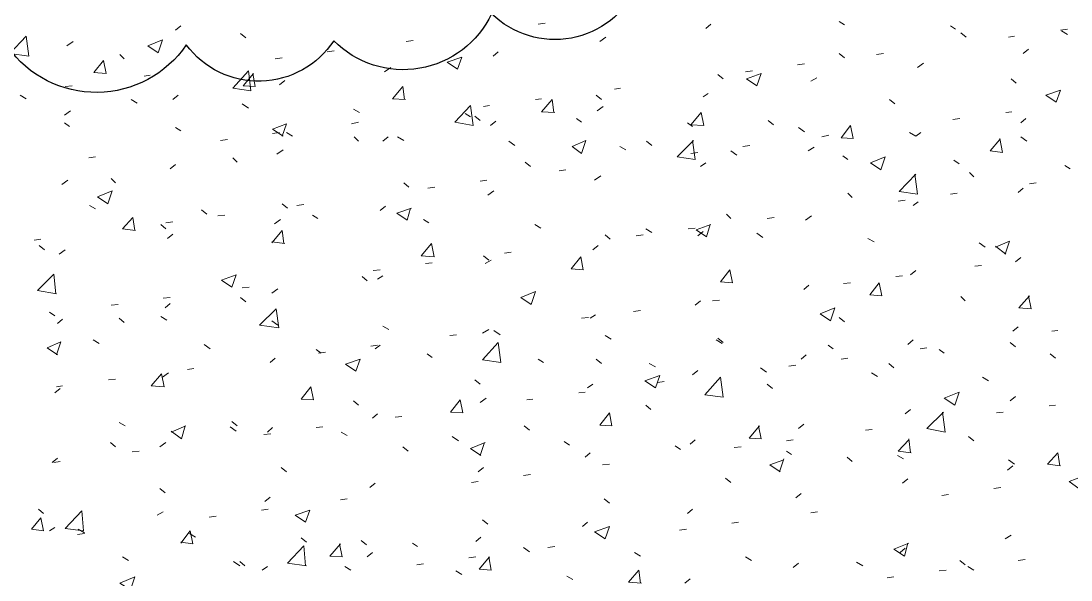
# Model space of a CAD drawing. Header units: inches. Extents: x -257 to 21868, y -296 to 108.
# Drawn here: x 220.97 to 229.1, y 13.02 to 17.34 of the extents above; entities that cross this region are included whole.
import ezdxf

# ---------------------------------------------------------------- set-up
doc = ezdxf.new("R2010")
doc.units = ezdxf.units.IN
doc.header["$MEASUREMENT"] = 0
doc.layers.add('NSE-By_Others', color=8, linetype='Continuous', lineweight=0)

msp = doc.modelspace()

# ---------------------------------------------------------------- linework, layer by layer
msp.add_lwpolyline([(229.27819, 18.44569, -0.5205671), (227.99134, 18.31704, -0.5205671), (227.99134, 18.31704, -0.5205671), (226.89751, 17.94717, -0.5205671), (226.89751, 17.94717, -0.5205671), (225.73936, 17.60947, -0.5205671), (225.73936, 17.60947, -0.5205671), (224.61337, 17.4004, -0.5205671), (224.61337, 17.4004, -0.5205671), (223.39087, 17.19134, -0.5205671), (223.39087, 17.19134, -0.5205671), (222.24877, 17.15918, -0.5205671), (222.24877, 17.15918, -0.5205671), (220.86541, 17.1431, -0.5205671)], format="xyb")
at = {"layer": 'NSE-By_Others'}
for points in [[(224.97395, 17.32049), (225.02771, 17.32722)], [(227.30594, 17.34066), (227.34626, 17.31377)], [(222.16481, 17.27345), (222.20513, 17.30705)], [(222.66884, 17.24657), (222.70916, 17.21297)], [(226.27099, 17.28689), (226.31131, 17.32049)], [(228.16615, 17.30705), (228.20647, 17.28017)], [(228.2468, 17.25329), (228.28712, 17.21969)], [(229.01965, 17.27345), (229.07341, 17.28017)], [(229.02637, 17.26673), (229.07341, 17.23985)], [(221.32475, 17.15248), (221.3718, 17.18609)], [(223.95244, 17.18609), (224.0062, 17.19281)], [(225.4511, 17.18609), (225.49814, 17.21969)], [(228.61642, 17.21969), (228.66346, 17.22641)], [(221.7347, 17.08528), (221.7683, 17.05168)], [(223.34088, 17.10544), (223.39465, 17.11216)], [(224.62448, 17.07184), (224.66481, 17.10544)], [(227.30594, 17.092), (227.34626, 17.0584)], [(227.59491, 17.08528), (227.64868, 17.092)], [(228.73067, 17.092), (228.77099, 17.1256)], [(222.93766, 17.05168), (222.99142, 17.0584)], [(226.98336, 17.00463), (227.03712, 17.01136)], [(227.91077, 16.98447), (227.95782, 17.01808)], [(221.92287, 16.91727), (221.96991, 16.92399)], [(222.76293, 16.93743), (222.78309, 16.83662), (222.689, 16.84334), (222.76965, 16.93743)], [(223.78443, 16.95087), (223.83147, 16.98447)], [(226.36508, 16.93071), (226.4054, 16.89711)], [(226.58013, 16.95087), (226.63389, 16.95759)], [(221.31131, 16.83662), (221.36508, 16.84334)], [(222.97126, 16.85006), (223.01158, 16.88367)], [(223.94572, 16.73582), (223.84491, 16.74254), (223.92556, 16.83662), (223.939, 16.73582)], [(227.08416, 16.87695), (227.1312, 16.90383)], [(228.63658, 16.89711), (228.6769, 16.86351)], [(220.96185, 16.76942), (221.00889, 16.74254)], [(222.14465, 16.73582), (222.18497, 16.76942)], [(225.42422, 16.76942), (225.46454, 16.73582)], [(225.56534, 16.81646), (225.61239, 16.82318)], [(226.25083, 16.75598), (226.29115, 16.78286)], [(221.82206, 16.73582), (221.86911, 16.70894)], [(222.68228, 16.70222), (222.72932, 16.66861)], [(224.55056, 16.68205), (224.5976, 16.68877)], [(224.95379, 16.73582), (225.00083, 16.74254)], [(225.10163, 16.63501), (225.00083, 16.64173), (225.08147, 16.73582), (225.09491, 16.63501)], [(225.43094, 16.64845), (225.47798, 16.68205)], [(227.69572, 16.73582), (227.73604, 16.70222)], [(221.30459, 16.61485), (221.35163, 16.64845)], [(223.5425, 16.66189), (223.58954, 16.63501)], [(224.40943, 16.62829), (224.44975, 16.60141)], [(224.48336, 16.60813), (224.52368, 16.57453)], [(228.59626, 16.63501), (228.6433, 16.64173)], [(221.30459, 16.55437), (221.34491, 16.52748)], [(222.16481, 16.52076), (222.20513, 16.49388)], [(222.99814, 16.45356), (222.9175, 16.50732), (223.02502, 16.54765), (222.99142, 16.45356)], [(223.52905, 16.54765), (223.58282, 16.56109)], [(224.60432, 16.5342), (224.64465, 16.56781)], [(225.26965, 16.58797), (225.30997, 16.56109)], [(226.12986, 16.55437), (226.17018, 16.52748)], [(226.75486, 16.57453), (226.79518, 16.54093)], [(226.99008, 16.52076), (227.03712, 16.48716)], [(228.18631, 16.58125), (228.24008, 16.58797)], [(228.71051, 16.55437), (228.75083, 16.58797)], [(222.51427, 16.41996), (222.56803, 16.42668)], [(222.9175, 16.47372), (222.97126, 16.48044)], [(223.02502, 16.48044), (223.07206, 16.45356)], [(223.54922, 16.44684), (223.58282, 16.41324)], [(223.77099, 16.41324), (223.81131, 16.44684)], [(223.88524, 16.44684), (223.93228, 16.41996)], [(227.17153, 16.44684), (227.22529, 16.46028)], [(227.85029, 16.48044), (227.89733, 16.45356), (227.93766, 16.48044)], [(228.54922, 16.4334), (228.56938, 16.32587), (228.47529, 16.33931), (228.54922, 16.42668)], [(228.71051, 16.44684), (228.75755, 16.41324)], [(222.9511, 16.31243), (222.99814, 16.34603)], [(224.74545, 16.41324), (224.7925, 16.37963)], [(225.60567, 16.37291), (225.65271, 16.34603)], [(225.814, 16.41324), (225.85432, 16.37963)], [(226.17018, 16.41996), (226.19034, 16.27211), (226.04922, 16.29227), (226.1769, 16.41996)], [(226.55997, 16.37291), (226.61373, 16.37963)], [(227.064, 16.33931), (227.11104, 16.36619)], [(221.49276, 16.28555), (221.54653, 16.29227)], [(222.60836, 16.28555), (222.64196, 16.25195)], [(226.15674, 16.31915), (226.21051, 16.32587)], [(226.46588, 16.33931), (226.51293, 16.30571)], [(227.33282, 16.29899), (227.37314, 16.27211)], [(228.19303, 16.26539), (228.23336, 16.23851)], [(222.12448, 16.19818), (222.16481, 16.23179)], [(224.87314, 16.25195), (224.91346, 16.21834)], [(225.13524, 16.18474), (225.189, 16.19146)], [(226.23067, 16.21834), (226.27099, 16.24523)], [(229.05325, 16.22506), (229.09357, 16.19818)], [(221.28443, 16.07722), (221.33147, 16.11082)], [(221.6675, 16.12426), (221.7011, 16.09066)], [(224.52368, 16.1041), (224.57744, 16.11082)], [(225.41077, 16.11082), (225.45782, 16.14442)], [(227.89061, 16.15786), (227.91077, 16.00329), (227.76965, 16.02345), (227.89733, 16.15786)], [(228.314, 16.1713), (228.3476, 16.1377)], [(223.93228, 16.09066), (223.9726, 16.05705)], [(224.12045, 16.05033), (224.17422, 16.05705)], [(224.58416, 15.99657), (224.6312, 16.03017)], [(228.69034, 16.01673), (228.73067, 16.05033)], [(228.77771, 16.08394), (228.83147, 16.09066)], [(227.37314, 16.01001), (227.40674, 15.97641)], [(227.76293, 15.94953), (227.81669, 15.95625)], [(227.87717, 15.91593), (227.9175, 15.94281)], [(228.16615, 16.00329), (228.21991, 16.01001)], [(221.49948, 15.91593), (221.54653, 15.88904)], [(222.36642, 15.88232), (222.40674, 15.84872)], [(222.99142, 15.92937), (223.03174, 15.89576)], [(223.10567, 15.91593), (223.15943, 15.92265)], [(223.75083, 15.8756), (223.79115, 15.9092)], [(223.98604, 15.89576), (223.95916, 15.80168), (223.87852, 15.85544), (223.99276, 15.89576)], [(221.85567, 15.72103), (221.75486, 15.73447), (221.83551, 15.82184), (221.84895, 15.72103)], [(222.09088, 15.78152), (222.14465, 15.78824)], [(222.49411, 15.83528), (222.54787, 15.842)], [(222.93094, 15.7748), (222.97798, 15.8084)], [(223.22663, 15.842), (223.26696, 15.81512)], [(224.08685, 15.8084), (224.12717, 15.78152)], [(226.43228, 15.84872), (226.46588, 15.81512)], [(226.74814, 15.81512), (226.8019, 15.82184)], [(227.04384, 15.80168), (227.09088, 15.83528)], [(222.05056, 15.76808), (222.09088, 15.73447)], [(222.91077, 15.62695), (222.99142, 15.72103), (223.00486, 15.62023)], [(224.94706, 15.76808), (224.99411, 15.74119)], [(225.80728, 15.73447), (225.85432, 15.70759)], [(226.13658, 15.73447), (226.19034, 15.74119)], [(226.30459, 15.76808), (226.27771, 15.67399), (226.19706, 15.72775), (226.31131, 15.76808)], [(226.21051, 15.68071), (226.25083, 15.71431)], [(226.6675, 15.70087), (226.71454, 15.66727)], [(221.06938, 15.64711), (221.12314, 15.65383)], [(222.10432, 15.66055), (222.14465, 15.69415)], [(222.91077, 15.63367), (223.01158, 15.62023)], [(225.49142, 15.68743), (225.53174, 15.65383)], [(225.73336, 15.68071), (225.78712, 15.68743)], [(227.52771, 15.66055), (227.57475, 15.63367)], [(228.38793, 15.62695), (228.43497, 15.59334)], [(228.51561, 15.59334), (228.62314, 15.64039), (228.58954, 15.53958)], [(221.1097, 15.60679), (221.15002, 15.57318)], [(221.26427, 15.53958), (221.31131, 15.57318)], [(224.71185, 15.5463), (224.76561, 15.55302)], [(225.39733, 15.57318), (225.43766, 15.60679)], [(228.51561, 15.60006), (228.59626, 15.53958)], [(224.10029, 15.46566), (224.15405, 15.47238)], [(224.55056, 15.52614), (224.59088, 15.49254)], [(224.564, 15.46566), (224.61104, 15.49254)], [(228.35432, 15.44549), (228.40809, 15.45222)], [(228.67018, 15.4791), (228.71051, 15.5127)], [(221.24411, 15.23044), (221.09626, 15.25732), (221.22395, 15.38501), (221.23739, 15.23044)], [(223.69706, 15.41189), (223.75083, 15.41861)], [(223.73067, 15.34469), (223.77099, 15.37157)], [(227.74276, 15.36485), (227.79653, 15.37157)], [(227.85701, 15.37829), (227.89733, 15.41189)], [(223.6097, 15.36485), (223.65002, 15.33125)], [(227.0304, 15.26404), (227.07072, 15.29765)], [(227.33954, 15.31109), (227.3933, 15.31781)], [(222.68228, 15.27748), (222.73604, 15.2842)], [(222.91077, 15.23716), (222.95782, 15.27076)], [(228.2468, 15.21028), (228.2804, 15.17668)], [(228.77099, 15.217), (228.79115, 15.11619), (228.69706, 15.12291), (228.77771, 15.217)], [(221.6675, 15.14308), (221.72126, 15.1498)], [(222.07072, 15.19684), (222.12448, 15.20356)], [(222.08416, 15.12291), (222.12448, 15.15652)], [(222.66884, 15.20356), (222.70916, 15.16996)], [(226.19034, 15.14308), (226.23067, 15.17668)], [(226.32475, 15.17668), (226.37852, 15.1834)], [(221.19034, 15.08931), (221.23067, 15.06243)], [(222.05056, 15.05571), (222.0976, 15.02883)], [(225.30997, 15.04227), (225.36373, 15.04899)], [(225.37717, 15.04227), (225.4175, 15.06915)], [(225.71319, 15.09603), (225.76696, 15.10275)], [(227.30594, 15.04899), (227.34626, 15.01539)], [(221.25083, 15.00195), (221.29115, 15.03555)], [(221.72798, 15.04227), (221.7683, 15.00867)], [(222.91077, 15.02211), (222.95782, 14.98851)], [(223.77099, 14.98179), (223.81803, 14.9549)], [(228.65002, 14.94146), (228.69034, 14.97506)], [(224.28846, 14.90786), (224.34223, 14.91458)], [(224.54384, 14.92802), (224.59088, 14.9549)], [(224.6312, 14.94818), (224.67825, 14.91458)], [(225.49142, 14.90786), (225.53846, 14.88098)], [(226.36508, 14.8877), (226.4054, 14.8541)], [(228.95244, 14.94146), (228.99948, 14.94818)], [(221.25083, 14.76001), (221.17018, 14.81377), (221.27771, 14.86082), (221.24411, 14.76001)], [(221.52637, 14.87426), (221.57341, 14.84738)], [(222.38658, 14.84066), (222.43362, 14.80705)], [(223.25352, 14.80033), (223.29384, 14.77345)], [(223.6769, 14.82722), (223.73067, 14.83394)], [(223.71051, 14.80705), (223.75083, 14.83394)], [(226.35163, 14.87426), (226.39868, 14.84738)], [(227.21857, 14.83394), (227.25889, 14.80705)], [(227.83685, 14.84066), (227.87717, 14.87426)], [(227.93094, 14.80705), (227.9847, 14.81377)], [(228.07879, 14.80033), (228.11911, 14.77345)], [(228.62986, 14.8541), (228.67018, 14.82049)], [(222.89733, 14.69953), (222.93766, 14.73313)], [(223.27368, 14.77345), (223.32744, 14.78017)], [(224.11373, 14.76673), (224.15405, 14.73985)], [(224.97395, 14.72641), (225.01427, 14.69953)], [(225.42422, 14.72641), (225.46454, 14.69281)], [(227.01024, 14.72641), (227.05056, 14.76001)], [(227.31938, 14.72641), (227.37314, 14.73313)], [(228.939, 14.76673), (228.97932, 14.73313)], [(222.25889, 14.64576), (222.30594, 14.65248)], [(225.83416, 14.69281), (225.8812, 14.66593)], [(226.17018, 14.60544), (226.21051, 14.63904)], [(226.69438, 14.6592), (226.74142, 14.6256)], [(226.91615, 14.67265), (226.96991, 14.67937)], [(227.689, 14.69281), (227.72932, 14.6592)], [(221.64733, 14.56512), (221.7011, 14.57184)], [(222.064, 14.58528), (222.11104, 14.61888)], [(224.48336, 14.56512), (224.52368, 14.53152)], [(227.55459, 14.61888), (227.60163, 14.592)], [(228.41481, 14.58528), (228.46185, 14.5584)], [(221.23067, 14.46431), (221.27099, 14.49791)], [(221.24411, 14.51136), (221.29115, 14.51808)], [(225.35701, 14.50463), (225.39733, 14.53152)], [(225.90137, 14.54496), (225.94841, 14.55168)], [(226.74814, 14.53152), (226.78846, 14.49791)], [(223.5425, 14.40383), (223.58282, 14.37023)], [(224.52368, 14.39039), (224.57072, 14.42399)], [(224.88658, 14.41055), (224.93362, 14.41727)], [(225.28981, 14.46431), (225.33685, 14.47103)], [(228.62986, 14.40383), (228.67018, 14.43743)], [(225.80728, 14.37023), (225.8476, 14.33662)], [(227.81669, 14.30302), (227.85701, 14.33662)], [(228.10567, 14.31646), (228.12583, 14.16189), (227.9847, 14.18877), (228.11239, 14.31646)], [(228.52233, 14.30974), (228.5761, 14.31646)], [(228.93228, 14.36351), (228.97932, 14.37023)], [(221.72798, 14.23582), (221.77502, 14.20894)], [(222.60163, 14.24254), (222.64196, 14.20894)], [(223.69034, 14.26942), (223.73067, 14.30302)], [(223.86508, 14.27614), (223.91884, 14.28286)], [(222.1312, 14.16189), (222.24545, 14.20894)], [(222.1312, 14.16861), (222.21185, 14.10813), (222.23873, 14.20894)], [(222.58819, 14.20222), (222.63524, 14.16861)], [(222.87717, 14.16189), (222.9175, 14.19549)], [(223.25352, 14.19549), (223.30728, 14.20222)], [(223.44841, 14.16189), (223.49545, 14.13501)], [(224.86642, 14.20894), (224.90674, 14.17533)], [(226.68094, 14.20894), (226.7011, 14.10813), (226.60701, 14.11485), (226.68766, 14.20894)], [(226.99008, 14.18877), (227.0304, 14.22238)], [(227.50755, 14.17533), (227.56131, 14.18205)], [(221.66077, 14.08125), (221.7011, 14.04765)], [(222.04384, 14.04765), (222.09088, 14.08125)], [(222.85029, 14.14173), (222.90405, 14.14845)], [(224.30862, 14.12829), (224.35567, 14.09469)], [(224.5304, 13.98044), (224.44975, 14.0342), (224.564, 14.08125)], [(224.52368, 13.98044), (224.55728, 14.08125)], [(225.17556, 14.08797), (225.21588, 14.06109)], [(226.15002, 14.06781), (226.19034, 14.10141)], [(226.89599, 14.09469), (226.94975, 14.10141)], [(227.86373, 14.0006), (227.76293, 14.01404), (227.84357, 14.10141)], [(227.85701, 14.0006), (227.84357, 14.10813)], [(228.30728, 14.12829), (228.3476, 14.09469)], [(221.82879, 14.00732), (221.88255, 14.01404)], [(223.92556, 14.04765), (223.96588, 14.01404)], [(225.33685, 13.967), (225.37717, 14.0006)], [(226.03577, 14.05437), (226.0761, 14.02748)], [(226.49276, 14.04093), (226.54653, 14.04765)], [(226.89599, 14.01404), (226.93631, 13.98716)], [(229.01965, 13.8998), (228.91884, 13.91324), (228.99948, 14.0006), (229.01293, 13.8998)], [(221.21051, 13.92668), (221.25083, 13.96028)], [(221.22395, 13.92668), (221.27099, 13.9334)], [(225.47126, 13.90652), (225.52502, 13.91324)], [(226.84895, 13.85275), (226.7683, 13.90652), (226.87583, 13.94684)], [(226.84223, 13.85275), (226.87583, 13.95356)], [(227.36642, 13.967), (227.40674, 13.9334)], [(227.7562, 13.98044), (227.80325, 13.95356)], [(228.61642, 13.94684), (228.66346, 13.91324)], [(222.9847, 13.88636), (223.02502, 13.85275)], [(224.51024, 13.85275), (224.55056, 13.88636)], [(224.8597, 13.82587), (224.91346, 13.83259)], [(228.6097, 13.86619), (228.65002, 13.8998)], [(223.67018, 13.73179), (223.71051, 13.76539)], [(224.45647, 13.77211), (224.51024, 13.77883)], [(226.42556, 13.80571), (226.46588, 13.77211)], [(227.79653, 13.76539), (227.83685, 13.79899)], [(222.04384, 13.72506), (222.08416, 13.69146)], [(226.96991, 13.65114), (227.01024, 13.68474)], [(228.09895, 13.6713), (228.15271, 13.67802)], [(228.50217, 13.72506), (228.55594, 13.73179)], [(222.85701, 13.62426), (222.89733, 13.65786)], [(223.44169, 13.6377), (223.49545, 13.64442)], [(225.4847, 13.64442), (225.52502, 13.61082)], [(221.10298, 13.56377), (221.1433, 13.53017)], [(222.02368, 13.51673), (222.07072, 13.54361)], [(222.4269, 13.50329), (222.48067, 13.51001)], [(222.83013, 13.55705), (222.88389, 13.56377)], [(226.12986, 13.53017), (226.17018, 13.56377)], [(227.08416, 13.53689), (227.13793, 13.54361)], [(221.19034, 13.39576), (221.23067, 13.42265)], [(224.54384, 13.48313), (224.58416, 13.44953)], [(225.31669, 13.42937), (225.35701, 13.46297)], [(226.4726, 13.45625), (226.52637, 13.46297)], [(221.4054, 13.36888), (221.45916, 13.3756)], [(221.41212, 13.4092), (221.45916, 13.38232)], [(222.20513, 13.30168), (222.27905, 13.39576), (222.29922, 13.29496), (222.20513, 13.3084)], [(222.27233, 13.3756), (222.31938, 13.34872)], [(223.13927, 13.342), (223.17959, 13.3084)], [(224.49008, 13.31512), (224.5304, 13.34872)], [(226.06938, 13.40248), (226.12314, 13.4092)], [(228.58954, 13.33528), (228.63658, 13.36216)], [(223.17959, 13.12695), (223.03174, 13.14711), (223.15943, 13.28152), (223.17287, 13.12695)], [(223.43497, 13.29496), (223.45513, 13.19415), (223.36104, 13.20087), (223.44169, 13.29496)], [(223.60298, 13.32184), (223.6433, 13.28824)], [(223.99948, 13.30168), (224.03981, 13.2748)], [(224.8597, 13.26808), (224.90674, 13.23447)], [(225.04787, 13.26808), (225.10163, 13.2748)], [(227.83685, 13.30168), (227.80997, 13.20087), (227.72932, 13.25463), (227.84357, 13.30168)], [(227.77637, 13.22775), (227.81669, 13.26136)], [(221.75486, 13.19415), (221.8019, 13.16727)], [(223.65002, 13.19415), (223.69034, 13.22775)], [(224.43631, 13.18743), (224.49008, 13.19415)], [(224.59088, 13.19415), (224.61104, 13.09334), (224.51696, 13.10006), (224.5976, 13.19415)], [(225.71991, 13.22775), (225.76696, 13.20087)], [(226.58013, 13.19415), (226.62717, 13.16727)], [(228.69034, 13.16727), (228.74411, 13.17399)], [(222.61508, 13.16055), (222.66212, 13.12695)], [(222.66212, 13.16055), (222.70244, 13.12695)], [(222.83685, 13.09334), (222.87717, 13.12023)], [(223.47529, 13.12023), (223.52233, 13.09334)], [(224.03309, 13.13367), (224.08685, 13.14039)], [(225.77368, 12.99254), (225.67287, 12.99926), (225.75352, 13.09334), (225.76696, 12.99254)], [(226.94975, 13.11351), (226.99008, 13.14711)], [(227.44034, 13.15383), (227.48739, 13.12695)], [(228.07879, 13.08662), (228.13255, 13.09334)], [(228.24008, 13.16727), (228.2804, 13.13367)], [(228.30056, 13.12023), (228.3476, 13.09334)], [(224.33551, 13.08662), (224.38255, 13.05974)], [(225.19572, 13.0463), (225.24276, 13.01942)], [(226.1097, 12.99254), (226.15002, 13.02614)], [(227.67556, 13.03286), (227.72932, 13.03958)]]:
    msp.add_lwpolyline(points, dxfattribs=at)
for points in [[(221.02905, 17.07184), (220.8812, 17.092), (221.00889, 17.22641)], [(222.064, 17.19953), (222.0304, 17.09872), (221.94975, 17.15248)], [(221.60701, 17.03824), (221.62717, 16.93743), (221.53309, 16.94415)], [(224.38255, 17.06512), (224.34895, 16.97103), (224.2683, 17.0248)], [(222.74948, 16.80302), (222.60836, 16.82318), (222.72932, 16.95759)], [(226.7011, 16.93743), (226.6675, 16.84334), (226.58685, 16.89711)], [(229.01965, 16.80974), (228.98604, 16.71566), (228.9054, 16.76942)], [(224.46991, 16.5342), (224.32879, 16.56109), (224.44975, 16.68877)], [(226.23739, 16.63501), (226.25755, 16.5342), (226.15674, 16.54093)], [(227.3933, 16.5342), (227.41346, 16.4334), (227.31938, 16.44012)], [(225.34357, 16.41996), (225.30997, 16.31915), (225.23604, 16.37291)], [(227.66212, 16.29227), (227.62852, 16.19146), (227.54787, 16.24523)], [(221.67422, 16.03017), (221.64061, 15.92937), (221.55997, 15.98313)], [(224.14733, 15.62023), (224.1675, 15.51942), (224.06669, 15.52614)], [(225.30325, 15.51942), (225.32341, 15.41861), (225.22932, 15.42533)], [(222.63524, 15.37829), (222.60163, 15.2842), (222.52099, 15.33797)], [(226.45916, 15.41861), (226.47932, 15.31781), (226.38524, 15.32453)], [(227.61508, 15.31781), (227.63524, 15.217), (227.54115, 15.22372)], [(224.95379, 15.2506), (224.92018, 15.1498), (224.83954, 15.20356)], [(222.96454, 14.96834), (222.81669, 14.98851), (222.94438, 15.11619)], [(227.27233, 15.12291), (227.23873, 15.02211), (227.15809, 15.07587)], [(224.68497, 14.69953), (224.54384, 14.71969), (224.66481, 14.8541)], [(223.59626, 14.72641), (223.56266, 14.63232), (223.48201, 14.68609)], [(222.05728, 14.61216), (222.07744, 14.51136), (221.97663, 14.51808)], [(225.91481, 14.59872), (225.8812, 14.50463), (225.80056, 14.5584)], [(226.4054, 14.43071), (226.26427, 14.45087), (226.38524, 14.58528)], [(223.21319, 14.51136), (223.23336, 14.41055), (223.13927, 14.41727)], [(224.36911, 14.41055), (224.38927, 14.30974), (224.29518, 14.31646)], [(228.23336, 14.47103), (228.19975, 14.37023), (228.11911, 14.42399)], [(225.52502, 14.30974), (225.54518, 14.20894), (225.4511, 14.21566)], [(229.19438, 13.81915), (229.16077, 13.72506), (229.08685, 13.77883)], [(221.45244, 13.39576), (221.31131, 13.41593), (221.439, 13.55033)], [(223.20647, 13.55705), (223.17287, 13.46297), (223.09223, 13.51673)], [(221.12314, 13.49657), (221.1433, 13.39576), (221.04922, 13.4092)], [(225.52502, 13.42937), (225.49142, 13.33528), (225.41077, 13.38904)], [(221.84895, 13.03958), (221.81534, 12.93877), (221.7347, 12.99254)]]:
    msp.add_lwpolyline(points, close=True, dxfattribs=at)

doc.saveas('drawing.dxf')
